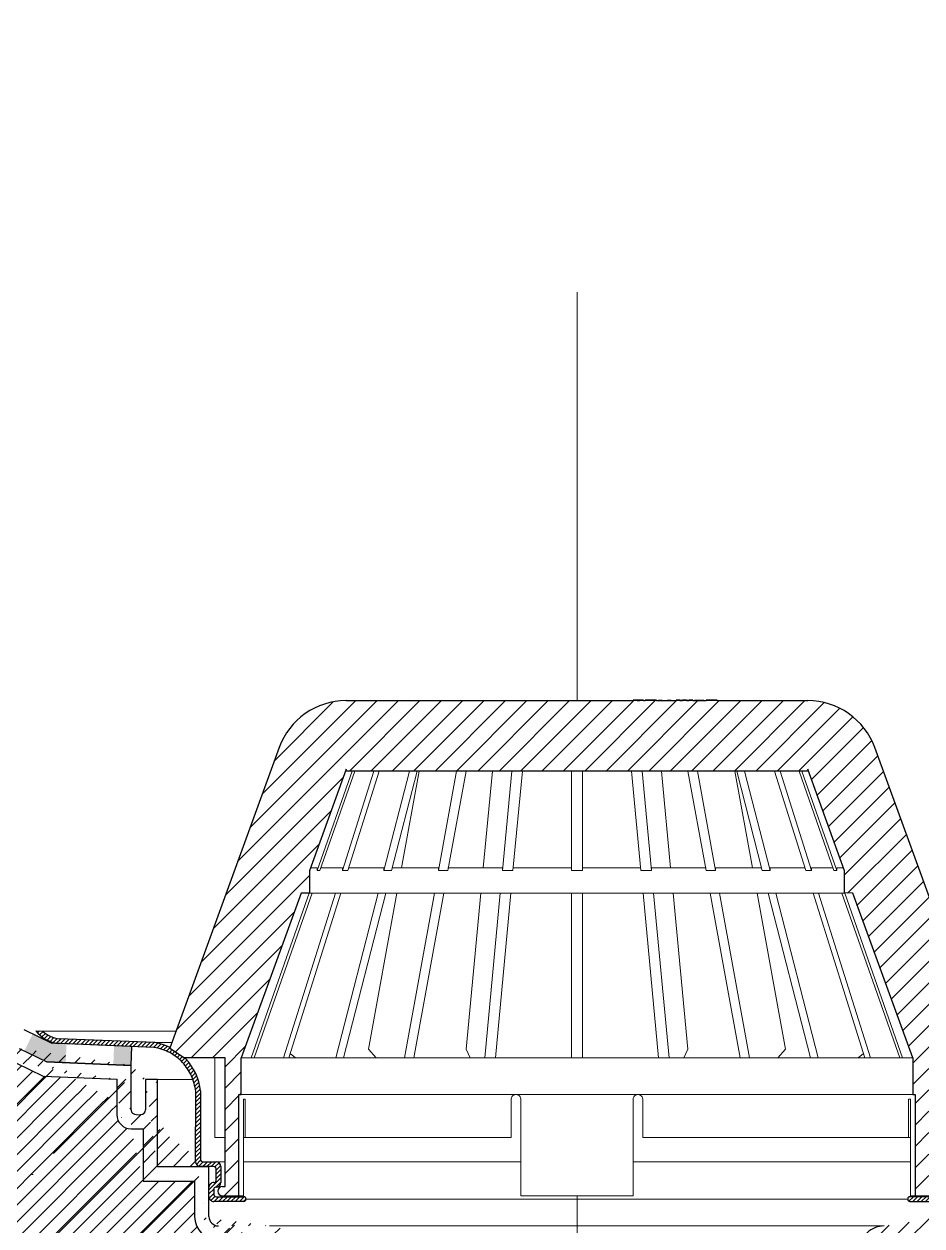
# Model space of a CAD drawing. Header units: millimetres. Extents: x -360149 to 682031, y -35655 to 209517.
# Drawn here: x 596919 to 597201.2, y 116077.3 to 116454.9 of the extents above; entities that cross this region are included whole.
import ezdxf

# ---------------------------------------------------------------- set-up
doc = ezdxf.new("R2010")
doc.units = ezdxf.units.MM
doc.header["$MEASUREMENT"] = 0
for name, pattern in [('ACAD_ISO03W100', [30, 12, -18]), ('ACAD_ISO04W100', [30, 24, -3, 0, -3]), ('CENTER', [2, 1.25, -0.25, 0.25, -0.25])]:
    doc.linetypes.add(name, pattern=pattern)
doc.layers.get('0').update_dxf_attribs({"color": 250, "lineweight": 9})
for name, color, linetype, lineweight in [('АР_Оси', 195, 'Continuous', 9), ('Маркер', 40, 'Continuous', 25), ('маскировка', 93, 'Continuous', 25), ('Основной', 7, 'Continuous', 30), ('Штриховка', 7, 'Continuous', 5)]:
    doc.layers.add(name, color=color, linetype=linetype, lineweight=lineweight)
pattern_1 = [(45, (584567.133866773, 115732.8316865079), (-2.645192017280208, 2.645192017280208), [])]
pattern_2 = [(45, (582685.0408200467, 87745.33330708306), (-0.661298004320052, 0.6612980043200519), [])]
pattern_3 = [(45, (585130.7069724881, 113058.1064787471), (-26.45192017280208, 26.45192017280208), []), (45, (585157.1588916653, 113058.1064787471), (-26.45192017280208, 26.45192017280208), [46.76083032398397, -9.352166064796796, 0, -9.352166064796796])]
pattern_4 = [(45, (594660.6899058486, 89745.88867824142), (-3.359393861945864, 3.359393861945864), [])]

# ---------------------------------------------------------------- blocks, each defined once
blk = doc.blocks.new('маркер')
at = {"layer": 'Маркер'}
for p, q in [((4.949747468304849, -4.94974746830394), (-4.949747468306668, 4.949747468305759)), ((-4.949747468304849, -4.94974746830394), (4.949747468306668, 4.949747468305759))]:
    blk.add_line(p, q, dxfattribs=at)
blk.add_circle((0, 9.094947017729282e-13), 5, dxfattribs=at)
blk = doc.blocks.new('g6')
blk.add_blockref('маркер', (0, 0))
blk = doc.blocks.new('g5')
at = {"layer": 'Маркер'}
blk.add_blockref('маркер', (9.094947017729282e-13, -9.094947017729282e-13), dxfattribs=at)

msp = doc.modelspace()

# ---------------------------------------------------------------- hatches: boundary and pattern name
at = {"layer": 'Штриховка', "linetype": 'ACAD_ISO03W100', "ltscale": 0.5}
h = msp.add_hatch(color=256, dxfattribs=at)
h.dxf.hatch_style = 1
h.paths.add_polyline_path([(596921.7911890254, 116137.6950963474), (596927.7917792408, 116134.7287029819), (596932.4039118236, 116134.5447592599), (596932.1445003538, 116128.6218626668), (596926.1556490727, 116128.8607134914), (596919.1387215183, 116132.3295334265)])
at = {"layer": 'Штриховка', "linetype": 'Continuous', "ltscale": 100, "transparency": 33554687}
h = msp.add_hatch(dxfattribs=at)
h.set_pattern_fill('ANSI31', color=256, scale=7.481732851837434, style=0)
h.set_pattern_definition(pattern_2)
edge = h.paths.add_edge_path()
edge.add_line((596960.092583699, 116134.9588094601), (596930.0719495802, 116136.1561096764))
edge.add_arc((596931.0202184771, 116145.0318501448), 8.926252452578725, 226.4300074542204, 263.9017492738054, ccw=False)
edge.add_line((596924.8678866792, 116138.564486246), (596922.7320948581, 116138.6764190335))
edge.add_arc((596931.0202184771, 116145.0318501448), 10.4443524737345, 217.481416721961, 264.1899342890405)
edge.add_line((596929.9629254017, 116134.6411509351), (596959.912798486, 116133.4466728542))
edge.add_arc((596957.4030724904, 116118.0008507789), 15.6483911319164, 5.680913267206279, 80.77090868461403, ccw=False)
edge.add_line((596972.9746081241, 116119.5498578734), (596972.9575120215, 116097.5026508563))
edge.add_arc((596974.4568699731, 116097.5026508563), 1.499358045651048, 180.000000000026, 269.999999999584)
edge.add_line((596974.4568699731, 116096.0032928162), (596978.6270456439, 116096.0022284751))
edge.add_arc((596978.6270457854, 116095.2525494463), 0.7496790228350506, 2.0799006961169653e-10, 90.00000000020799, ccw=False)
edge.add_line((596979.3767247612, 116095.2525494463), (596979.3741371612, 116091.5893027509))
edge.add_arc((596978.7743939522, 116091.5893027509), 0.5997432182103375, -90.00000000416048, 2.1859136722923722e-09, ccw=False)
edge.add_line((596978.7743939522, 116090.9895595419), (596978.6506105344, 116090.9895595419))
edge.add_arc((596978.6399409114, 116089.5008711602), 1.488726621059829, 89.58935932809365, 179.5893594131216)
edge.add_line((596977.1512524412, 116089.5115408185), (596977.1512524412, 116086.5343880133))
edge.add_arc((596978.6459055368, 116086.5363937677), 1.494654381975562, 180.0768881637432, 270.1803612443576)
edge.add_line((596978.6506105344, 116085.0417467919), (596988.1393136544, 116085.0417467919))
edge.add_arc((596988.1393136544, 116085.6414900009), 0.5997432182195237, 269.9999998419031, 360.0000000017227)
edge.add_line((596988.7390568634, 116085.6414900009), (596988.7390568634, 116085.9413616054))
edge.add_arc((596988.1393136544, 116085.9413616054), 0.5997432182212249, 359.9999999984398, 450.0000000036404)
edge.add_line((596988.1393136544, 116086.541104832), (596979.4002895101, 116086.541104832))
edge.add_arc((596979.4002895101, 116087.2907838609), 0.7496790228186769, 179.9999999997887, 270.0000000004161, ccw=False)
edge.add_line((596978.6506105344, 116087.2907838609), (596978.6506105344, 116088.8904582752))
edge.add_arc((596979.2503537433, 116088.8904582752), 0.5997432181912846, 89.99999999401928, 180.0000000033804, ccw=False)
edge.add_line((596979.2503537433, 116089.4902015018), (596979.3741371612, 116089.4902015018))
edge.add_arc((596979.409119782, 116090.9545769033), 1.464793205171871, 268.6315148099226, 361.3684851931973)
edge.add_line((596980.8734952543, 116090.9895595419), (596980.8760828543, 116096.0022284752))
edge.add_arc((596979.3767247612, 116096.0022284751), 1.499358045651048, 359.9999999990639, 449.9999999990639)
edge.add_line((596979.3767247612, 116097.5015865152), (596975.2323067976, 116097.5026508563))
edge.add_arc((596975.2323067976, 116098.2523298851), 0.749679022810469, 179.9999999991874, 270.0000000004161, ccw=False)
edge.add_line((596974.4826278219, 116098.2523298851), (596974.4826278219, 116119.7476059968))
edge.add_arc((596957.3871938488, 116117.9872582376), 17.18582802918421, 5.879129274825019, 80.9428355285255)
h = msp.add_hatch(dxfattribs=at)
h.set_pattern_fill('ANSI31', color=256, scale=7.481732851837434, style=0)
h.set_pattern_definition(pattern_2)
edge = h.paths.add_edge_path()
edge.add_line((597225.3994570898, 116134.9588094601), (597255.4200912087, 116136.1561096764))
edge.add_arc((597254.4718223116, 116145.0318501448), 8.926252452578725, 276.0982507261946, 313.5699925457796)
edge.add_line((597260.6241542511, 116138.564486246), (597262.7599460722, 116138.6764190335))
edge.add_arc((597254.4718223116, 116145.0318501448), 10.4443524737345, 275.8100657109595, 322.51858327803905, ccw=False)
edge.add_line((597255.529115387, 116134.6411509351), (597225.5792423028, 116133.4466728542))
edge.add_arc((597228.08896844, 116118.0008507789), 15.6483911319164, 99.22909131538596, 174.3190867327937)
edge.add_line((597212.5174328063, 116119.5498578734), (597212.5345289089, 116097.5026508563))
edge.add_arc((597211.0351708157, 116097.5026508563), 1.499358045651048, 270.0000000004161, 359.999999999974, ccw=False)
edge.add_line((597211.0351708157, 116096.0032928162), (597206.8649951449, 116096.0022284751))
edge.add_arc((597206.864995145, 116095.2525494463), 0.7496790228350506, 89.99999999979198, 179.999999999792)
edge.add_line((597206.1153161691, 116095.2525494463), (597206.1179037691, 116091.5893027509))
edge.add_arc((597206.7176469781, 116091.5893027509), 0.5997432182484431, 180.0000000020802, 270.0000000026002)
edge.add_line((597206.7176469781, 116090.9895595419), (597206.841430396, 116090.9895595419))
edge.add_arc((597206.853925786, 116089.5053241826), 1.484287958561618, 0.23997220420727672, 90.48235087854312, ccw=False)
edge.add_line((597208.3382007475, 116089.5115408185), (597208.3407883475, 116086.5343880133))
edge.add_arc((597206.8461353935, 116086.5363937677), 1.494654381981013, 269.81963875585177, 359.9231118360467, ccw=False)
edge.add_line((597206.841430396, 116085.0417467919), (597197.3527272759, 116085.0417467919))
edge.add_arc((597197.3758465847, 116085.697305176), 0.6559659295303978, 198.280002221216, 267.98020263747173, ccw=False)
edge.add_line((597196.752984067, 116085.4915541986), (597196.752984067, 116085.7914258031))
edge.add_arc((597197.362015723, 116085.9189372534), 0.6222369087038284, 90.85531749606588, 191.8250659980182, ccw=False)
edge.add_line((597197.3527272759, 116086.541104832), (597206.0917514202, 116086.541104832))
edge.add_arc((597206.0917512786, 116087.2907838609), 0.7496790228398139, 270.0000000012481, 359.9999999994604)
edge.add_line((597206.841430396, 116087.2907838609), (597206.841430396, 116088.8904582752))
edge.add_arc((597206.2416870454, 116088.8904582752), 0.599743218202172, 359.9999999976598, 450.0000000054605)
edge.add_line((597206.2416870454, 116089.4902015018), (597206.1179036276, 116089.4902015018))
edge.add_arc((597206.1179037692, 116090.9895595419), 1.499358045749034, 180.0000000015602, 269.9999999962556, ccw=False)
edge.add_line((597204.618545676, 116090.9895595419), (597204.615958076, 116096.0022284752))
edge.add_arc((597206.1153161691, 116096.0022284751), 1.499358045651048, 90.0000000009361, 180.0000000009361, ccw=False)
edge.add_line((597206.1153161691, 116097.5015865152), (597210.2597341327, 116097.5026508563))
edge.add_arc((597210.2597339912, 116098.2523298851), 0.749679022810469, 269.999999999584, 360.0000000008126)
edge.add_line((597211.0094129669, 116098.2523298851), (597211.0094129669, 116119.7476059968))
edge.add_arc((597228.1048469399, 116117.9872582376), 17.18582802918421, 99.0571644714745, 174.120870725175, ccw=False)
at = {"layer": 'Штриховка'}
h = msp.add_hatch(dxfattribs=at)
h.set_pattern_fill('ANSI35', color=256, scale=149.6346570367487)
h.set_pattern_definition(pattern_3)
h.paths.add_polyline_path([(596494.2451828658, 116058.3051426665), (596999.4041906258, 116058.030763387), (596952.710316221, 116122.0378117941), (596916.4903518348, 116128.6210696333), (596827.8926756685, 116128.6210696333), (596824.0200694774, 116127.1276954095), (596707.644019995, 116127.1366118545), (596700.7308287853, 116133.1224047671), (596494.2451783379, 116133.1224704228)])
h = msp.add_hatch(dxfattribs=at)
h.set_pattern_fill('ANSI31', color=256, scale=29.92693140734973)
h.set_pattern_definition(pattern_1)
edge = h.paths.add_edge_path()
edge.add_line((596827.8926782154, 116128.6292284196), (596916.4903515518, 116128.6210695802))
edge.add_line((596827.8930922428, 116133.1255984092), (596827.892677508, 116128.6210695802))
edge.add_line((596827.8930918183, 116133.1208945967), (596917.5448913312, 116133.1174437794))
edge.add_line((596952.7103155134, 116127.801645005), (596926.1556490727, 116128.8607134914))
edge.add_line((596917.5448913312, 116133.1174437794), (596926.1556490727, 116128.8607134914))
edge.add_line((596952.7103155134, 116113.8430935934), (596952.7103155134, 116127.801645005))
edge.add_line((596957.2083896514, 116123.4040976333), (596957.2083896514, 116113.8430935934))
edge.add_line((596960.9567846721, 116123.4040976333), (596957.2083896514, 116123.4040976333))
edge.add_line((596960.9567846721, 116095.9332518368), (596960.9567846721, 116123.4040976333))
edge.add_line((596948.2122413756, 116123.4793897096), (596948.2122413756, 116112.3437355356))
edge.add_line((596925.0201751571, 116124.4043490341), (596948.2122413756, 116123.4793897096))
edge.add_line((596916.4903515518, 116128.6210695802), (596925.0201751571, 116124.4043490341))
edge.add_line((596956.458710534, 116107.8456613977), (596956.458710534, 116091.4351776988))
edge.add_line((596952.7103155134, 116107.8456613977), (596956.458710534, 116107.8456613977))
edge.add_arc((596952.7103155134, 116112.3437355356), 4.498074136951645, 180, 270)
edge.add_arc((596954.2096734651, 116113.8430935934), 1.499358045643866, 180, 225.0000096606346)
edge.add_arc((596955.010302848, 116115.7718331907), 3.520867302818248, 238.0947168603989, 280.4925637572651)
edge.add_line((596977.1512524412, 116095.9332518368), (596960.9567846721, 116095.9332518368))
edge.add_line((596956.458710534, 116091.4351776988), (596972.6531783033, 116091.4351776988))
edge.add_line((596977.1512524412, 116080.3377433874), (596977.1512524412, 116095.9332518368))
edge.add_arc((596980.1499686275, 116080.3377433874), 2.99871609130086, 180, 270)
edge.add_line((596996.4054727416, 116077.3390272895), (596980.1499686275, 116077.3390272895))
edge.add_arc((596980.1499686275, 116080.3377433874), 7.496790228251794, 180, 270)
edge.add_line((596972.6531783033, 116091.4351776988), (596972.6531783033, 116080.3377433874))
edge.add_arc((596996.4054727416, 116069.8422370538), 7.496790228252504, 0, 90)
edge.add_arc((596994.9061146483, 116068.3428790137), 4.49807413695129, 0, 90)
edge.add_line((596980.1499686275, 116072.8409531516), (596994.9061146483, 116072.8409531516))
edge.add_line((596999.4041873714, 116068.3464668025), (596999.4041824188, 115762.477413909))
edge.add_line((597003.9017615918, 115756.3656184962), (597003.9022629242, 116069.8423516153))
edge.add_line((597001.9211079056, 115756.3656519254), (597003.9018487554, 115756.3656519254))
edge.add_line((596999.4041824188, 115762.477413909), (597001.9211079056, 115756.3656519254))
at = {"layer": 'Штриховка', "linetype": 'ACAD_ISO03W100', "ltscale": 0.5}
h = msp.add_hatch(color=256, dxfattribs=at)
h.dxf.hatch_style = 1
h.paths.add_polyline_path([(596947.3323369374, 116133.9493752061), (596952.9465727243, 116133.725465041), (596952.7103155134, 116127.801645005), (596947.0960797267, 116128.0255551878)])
at = {"layer": 'Штриховка'}
h = msp.add_hatch(dxfattribs=at)
h.set_pattern_fill('ANSI31', color=256, scale=29.92693140734973)
h.set_pattern_definition(pattern_1)
edge = h.paths.add_edge_path()
edge.add_line((597357.5993625734, 116128.6292284196), (597269.0016892371, 116128.6210695802))
edge.add_line((597357.598948546, 116133.1255984092), (597357.5993634223, 116128.6210695802))
edge.add_line((597357.5989489704, 116133.1208945967), (597267.9471494576, 116133.1174437794))
edge.add_line((597269.0016892371, 116128.6210695802), (597260.4718656316, 116124.4043490341))
edge.add_line((597259.3363918576, 116128.8607134914), (597267.9471494576, 116133.1174437794))
edge.add_line((597259.3363918576, 116128.8607134914), (597232.7817254169, 116127.801645005))
edge.add_line((597237.2797995547, 116123.4793897096), (597237.2797995547, 116112.3437355356))
edge.add_line((597260.4718656316, 116124.4043490341), (597237.2797995547, 116123.4793897096))
edge.add_line((597232.7817254169, 116113.8430935934), (597232.7817254169, 116127.801645005))
edge.add_arc((597231.2823673236, 116113.8430935934), 1.499358045643866, 314.9999903393654, 360)
edge.add_arc((597230.4817379408, 116115.7718331907), 3.520867302818248, 259.5074362427349, 301.9052831396011)
edge.add_arc((597229.840561718, 116113.8669326036), 1.55709299937179, 180.8772287216313, 270)
edge.add_line((597228.2836512788, 116123.4040976333), (597228.2836512788, 116113.8430935934))
edge.add_line((597224.5352561168, 116095.9332518368), (597224.5352561168, 116123.4040976333))
edge.add_line((597229.0333302547, 116107.8456613977), (597229.0333302547, 116091.4351776988))
edge.add_line((597232.7817254169, 116107.8456613977), (597229.0333302547, 116107.8456613977))
edge.add_arc((597232.7817254169, 116112.3437355356), 4.498074136951645, 270, 360)
edge.add_line((597224.5352561168, 116123.4040976333), (597228.2836512788, 116123.4040976333))
edge.add_line((597208.3407883476, 116095.9332518368), (597224.5352561168, 116095.9332518368))
edge.add_line((597229.0333302547, 116091.4351776988), (597212.8388624855, 116091.4351776988))
edge.add_line((597212.8388624855, 116091.4351776988), (597212.8388624855, 116080.3377433874))
edge.add_line((597208.3407883476, 116080.3377433874), (597208.3407883476, 116095.9332518368))
edge.add_arc((597205.3420723028, 116080.3377433874), 2.99871609130086, 270, 360)
edge.add_line((597189.2653773387, 116077.3390272895), (597205.3420723028, 116077.3390272895))
edge.add_arc((597189.1411600836, 116070.1421240994), 7.197975091454373, 89.01115812475773, 182.3877865812512)
edge.add_arc((597190.6428915467, 116068.6370358807), 4.205682621826334, 88.33981322064828, 184.0106970183744)
edge.add_line((597205.3420723028, 116072.8409531516), (597190.7647354319, 116072.8409531516))
edge.add_arc((597205.3420723028, 116080.3377433874), 7.496790228251794, 270, 360)
edge.add_line((597186.4475086017, 116068.3428790137), (597186.4475037907, 115762.477413909))
edge.add_line((597181.9495169579, 115756.3656184962), (597181.9494347468, 116069.8422370538))
edge.add_line((597183.9301706441, 115756.3656519254), (597181.9494297942, 115756.3656519254))
edge.add_line((597186.4475037907, 115762.477413909), (597183.9301706441, 115756.3656519254))
h = msp.add_hatch(dxfattribs=at)
h.set_pattern_fill('ANSI35', color=256, scale=149.6346570367487)
h.set_pattern_definition(pattern_3)
h.paths.add_polyline_path([(597691.3941436885, 116058.3051426665), (597186.2351359285, 116058.030763387), (597232.9290103333, 116122.0378117941), (597269.1489747197, 116128.6210696333), (597357.7466508859, 116128.6210696333), (597361.6192570771, 116127.1276954095), (597477.9953065594, 116127.1366118545), (597484.908497769, 116133.1224047671), (597691.3941482166, 116133.1224704228)])

# ---------------------------------------------------------------- linework, layer by layer
at = {"ltscale": 50}
for p, q in [((596924.8652990791, 116138.565550587), (597260.6267418511, 116138.565550587)), ((597225.4020446897, 116134.9598738011), (596960.089996099, 116134.9598738011)), ((596960.9567846721, 116123.4040976333), (596972.0901754212, 116123.4040976333)), ((597206.1179037692, 116097.5026508563), (596979.3741371611, 116097.5026508563)), ((597196.752984067, 116085.7914258031), (596988.7390568634, 116085.7914258031)), ((596996.1464121903, 116077.3390644155), (597092.7460204652, 116077.3390825451)), ((597189.34562874, 116077.3390644155), (597092.7460204652, 116077.3390825451))]:
    msp.add_line(p, q, dxfattribs=at)
at = {"layer": 'Основной', "ltscale": 0.5}
for p, q in [((596918.9434208929, 116139.102891221), (596927.7917792408, 116134.7287029819)), ((596917.5448913312, 116133.1174437794), (596926.1556490727, 116128.8607134914)), ((596952.9465727243, 116133.725465041), (596927.7917792408, 116134.7287029819)), ((596916.4903515518, 116128.6210695802), (596925.0201751571, 116124.4043490341)), ((596926.1556490727, 116128.8607134914), (596952.7103155134, 116127.801645005)), ((596952.7103155134, 116127.801645005), (596926.1556490727, 116128.8607134914)), ((596925.0201751571, 116124.4043490341), (596948.2122413756, 116123.4793897096)), ((596952.7103155134, 116113.8430935934), (596952.7103155134, 116127.801645005)), ((596948.2122413756, 116123.4793897096), (596948.2122413756, 116112.3437355356)), ((596960.9567846721, 116123.4040976333), (596957.2083896514, 116123.4040976333)), ((596957.2083896514, 116123.4040976333), (596957.2083896514, 116113.8430935934)), ((596960.9567846721, 116095.9332518368), (596960.9567846721, 116123.4040976333)), ((596972.9575120215, 116097.5026508563), (596972.9746081241, 116119.5498578735)), ((596974.4826278219, 116119.7476059968), (596974.4826278219, 116098.2523298852)), ((596952.7103155134, 116107.8456613977), (596956.458710534, 116107.8456613977)), ((596956.458710534, 116107.8456613977), (596956.458710534, 116091.4351776988)), ((596977.1512524412, 116095.9332518368), (596960.9567846721, 116095.9332518368)), ((596978.6244581854, 116096.0032928162), (596974.4568699731, 116096.0032928162)), ((596975.2323067976, 116097.5026508563), (596979.3741371611, 116097.5026508563)), ((596977.1512524412, 116080.3377433874), (596977.1512524412, 116095.9332518368)), ((596979.3741371611, 116091.5893027509), (596979.3741371611, 116095.2536137873)), ((596980.8734952543, 116096.0032928162), (596980.8734952543, 116090.9895595419)), ((596956.458710534, 116091.4351776988), (596972.6531783033, 116091.4351776988)), ((596972.6531783033, 116091.4351776988), (596972.6531783033, 116080.3377433874)), ((596978.6506105344, 116090.9895595419), (596978.7743939522, 116090.9895595419)), ((596978.6506105344, 116088.8904582752), (596978.6506105344, 116087.2907838609)), ((596979.3741371611, 116089.4902015018), (596979.2503537433, 116089.4902015018)), ((596979.4002895101, 116086.541104832), (596988.1393136544, 116086.541104832)), ((597206.0917512786, 116086.541104832), (597197.3527272759, 116086.541104832)), ((596988.1393136544, 116085.0417467919), (596978.6506105344, 116085.0417467919)), ((596988.7390568634, 116085.9413616054), (596988.7390568634, 116085.6414900009)), ((597196.752984067, 116085.9413616054), (597196.752984067, 116085.6414900009)), ((597197.3527272759, 116085.0417467919), (597206.841430396, 116085.0417467919))]:
    msp.add_line(p, q, dxfattribs=at)
at = {"layer": 'Основной', "ltscale": 50}
msp.add_line((596922.729507258, 116138.6774833745), (596924.8652990791, 116138.565550587), dxfattribs=at)
at = {"layer": 'Основной'}
msp.add_line((596952.7103155134, 116127.801645005), (596952.9465727243, 116133.725465041), dxfattribs=at)
at = {"layer": 'Основной', "ltscale": 0.5}
for points in [[(596960.089996099, 116134.9598738011), (596930.0693619801, 116136.1571740175)], [(596959.910210886, 116133.4477371952), (596929.9603378018, 116134.6422152762)]]:
    msp.add_lwpolyline(points, dxfattribs=at)
at = {"layer": 'Основной', "ltscale": 50}
for centre, radius, start, end in [((596931.057325429, 116145.1040435252), 10.51918399984979, 217.6572846235482, 264.0140669320446), ((596931.0176308771, 116145.0329144859), 8.926252452534024, 226.4299970234484, 263.9017556131198)]:
    msp.add_arc(centre, radius, start, end, dxfattribs=at)
at = {"layer": 'Основной', "linetype": 'ACAD_ISO04W100'}
msp.add_arc((596957.4082584444, 116118.0064417044), 15.64267793084946, 5.662419630394039, 80.79637812464719, dxfattribs=at)
at = {"layer": 'Основной', "ltscale": 0.5}
for centre, radius, start, end in [((596957.3815972635, 116117.9826906183), 17.19186358081284, 5.892361613367806, 80.93589892909964), ((596954.2096734651, 116113.8430935934), 1.499358045643866, 180, 225.0000096606346), ((596955.6514790709, 116113.8669326036), 1.55709299937179, 270, 359.1227712783688), ((596952.7103155134, 116112.3437355356), 4.498074136951645, 180, 270), ((596955.010302848, 116115.7718331907), 3.520867302818248, 238.0947168603989, 280.4925637572651), ((596975.2323067976, 116098.2523298852), 0.7496790228245046, 180, 270), ((596974.4568699731, 116097.5026508563), 1.49935804565043, 180, 270), ((596978.6244581854, 116095.2536137873), 0.74967902282557, 0, 90), ((596979.3741371611, 116096.0032928162), 1.49935804565043, 0, 90), ((596978.6399409114, 116089.5008711602), 1.488726620967527, 89.58936553111499, 180.4106413453801), ((596978.7743939522, 116091.5893027509), 0.5997432182530695, 270, 0), ((596979.3741371611, 116090.9895595419), 1.499358045650785, 270, 0), ((596978.6459055368, 116086.5363937677), 1.494654381986456, 180.0768874674171, 270.1803719354411), ((596979.4002895101, 116087.2907838609), 0.7496790228245046, 180, 270), ((596979.2503537433, 116088.8904582752), 0.5997432182601721, 90, 180), ((596988.1393136544, 116085.9413616054), 0.5997432182601721, 0, 90), ((597197.3527272759, 116085.9413616054), 0.5997432182601721, 90, 180), ((596988.1393136544, 116085.6414900009), 0.5997432182601721, 270, 0), ((597197.3527272759, 116085.6414900009), 0.5997432182601721, 180, 270), ((596980.1499686275, 116080.3377433874), 7.496790228251794, 180, 270), ((596980.1499686275, 116080.3377433874), 2.99871609130086, 180, 270), ((597189.1411600836, 116070.1421240994), 7.197975091454373, 89.01115812475773, 182.3877865812512)]:
    msp.add_arc(centre, radius, start, end, dxfattribs=at)

# ---------------------------------------------------------------- next in the draw order: block references
at = {"xscale": 1.496346570367487, "yscale": 1.496346570367487, "zscale": 1.496346570367487}
msp.add_blockref('g6', (597092.7430100648, 116133.1227593646), dxfattribs=at)

# ---------------------------------------------------------------- next in the draw order: linework, layer by layer
at = {"layer": 'АР_Оси', "linetype": 'CENTER', "ltscale": 1000}
msp.add_lwpolyline([(597092.9722164626, 115120.6700322533), (597092.8276334776, 116454.9416694199)], dxfattribs=at)

# ---------------------------------------------------------------- next in the draw order: block references
at = {"xscale": -1.496346570367487, "yscale": 1.496346570367487, "zscale": 1.496346570367487}
msp.add_blockref('g6', (597092.8963164896, 116133.1227593646), dxfattribs=at)

# ---------------------------------------------------------------- next in the draw order: block references
at = {"xscale": 1.496346570367487, "yscale": 1.496346570367487, "zscale": 1.496346570367487}
msp.add_blockref('g5', (597092.7467252738, 116133.1190438726), dxfattribs=at)

# ---------------------------------------------------------------- next in the draw order: wipeouts: each hides what was drawn before it
msp.add_wipeout([(596969.4958569302, 116130.15053005167), (596964.840789462, 116133.21586110142), (596999.1967352176, 116227.60804160792), (597000.2237207063, 116229.92790928621), (597001.1071112754, 116231.51735790714), (597002.1966254156, 116233.19510887751), (597003.876646774, 116235.2148086428), (597005.5845334792, 116236.84840815068), (597007.7513354868, 116238.57501338882), (597010.5791469291, 116240.10674487342), (597014.8363703025, 116241.68282005365), (597017.3924094309, 116242.1833560074), (597020.2883236464, 116242.37653843733), (597165.2800614439, 116242.37653021865), (597168.3680970251, 116242.1309995281), (597171.0653294665, 116241.55963487182), (597173.9590498242, 116240.57760325375), (597176.5196341077, 116239.28962741682), (597179.3240411029, 116237.34341826502), (597181.8783738307, 116234.98654100034), (597184.0397325775, 116232.12972059668), (597185.6703701636, 116229.15344513983), (597187.2244048963, 116225.18960647004), (597220.7275064194, 116133.21582898906), (597216.0725271434, 116130.15053005167), (597206.5335855032, 116130.15053005167), (597206.5335855032, 116105.16154296877), (597203.364202481, 116105.16154296877), (597203.364202481, 116089.74916881662), (597204.1123769085, 116089.74917106309), (597204.5147878572, 116089.68472139748), (597204.859553936, 116089.55045173061), (597205.1729779809, 116089.31100463764), (597205.3968525631, 116089.00442271124), (597205.5433335886, 116088.64909299348), (597205.5970634513, 116088.26597810518), (597205.5469158264, 116087.87570166917), (597205.4036355752, 116087.54629407206), (597205.1421507372, 116087.18824201077), (597204.9016537941, 116086.9928750123), (597204.5076354182, 116086.81026849558), (597204.1243619038, 116086.76730208707), (597204.1123772825, 116086.75648075972), (597197.547271331, 116086.75648075972), (597197.547271331, 116105.16154296877), (597113.4339200986, 116105.16154296877), (597113.4339200986, 116117.12929584079), (597113.03667909, 116118.14770525461), (597111.9405819908, 116118.62865594805), (597111.1456997311, 116118.4002894007), (597110.6042077842, 116117.78877852266), (597110.4412264671, 116117.12930090498), (597110.4412264671, 116086.75648075972), (597075.1273297137, 116086.75648075972), (597075.1271576064, 116117.12930090685), (597074.9704291633, 116117.79900655564), (597073.6338194885, 116118.62865594805), (597072.695767057, 116118.30257798739), (597072.1586813829, 116117.25867377414), (597072.1346360823, 116105.16154296877), (596988.0211461887, 116105.16154296877), (596988.0211461887, 116086.75648075972), (596981.4560067911, 116086.75648075972), (596980.7126003293, 116086.96300060136), (596980.3956273785, 116087.20030147466), (596980.1622088038, 116087.51316666203), (596980.0096901014, 116087.86580281367), (596979.9797044845, 116088.24418209042), (596980.0204460734, 116088.62768086945), (596980.1698343686, 116088.98402873217), (596980.4143700093, 116089.30051411847), (596980.702960971, 116089.52450428583), (596981.0594551981, 116089.67722488065), (596981.4397158923, 116089.73152556217), (596982.2041815926, 116089.74916881662), (596982.2041815926, 116105.16154296877), (596979.0349706776, 116105.16154296877), (596979.0349706776, 116130.15053005167)]).dxf.layer = 'маскировка'

# ---------------------------------------------------------------- next in the draw order: hatches: boundary and pattern name
at = {"layer": 'Штриховка'}
h = msp.add_hatch(dxfattribs=at)
h.set_pattern_fill('ANSI31', color=256, scale=1.496346570367487)
h.set_pattern_definition(pattern_4)
edge = h.paths.add_edge_path()
edge.add_line((597092.7841920367, 116242.3765384373), (597020.2883227022, 116242.3765302186))
edge.add_arc((597020.2883227022, 116219.9313316631), 22.44519855551275, 89.99999999999734, 160.0077497814186)
edge.add_line((596999.1956970948, 116227.6051887886), (596964.840789462, 116133.2158611014))
edge.add_line((596964.840789462, 116133.2158611014), (596969.4958569302, 116130.1505300517))
edge.add_line((596969.4958569302, 116130.1505300517), (596982.2041815926, 116130.1505300517))
edge.add_line((596982.2041815926, 116130.1505300517), (596982.2041815926, 116089.7491688166))
edge.add_line((596982.2041815926, 116089.7491688166), (596981.4534143682, 116089.7491688166))
edge.add_arc((596981.4560072378, 116088.2528244927), 1.496346570367476, 90.09928218367496, 180.0000000000004)
edge.add_arc((596981.4560072378, 116088.2528244927), 1.496346570367487, 179.9999999999996, 270.1115783625348)
edge.add_line((596981.458921236, 116086.7564807597), (596986.5435820624, 116086.7564807597))
edge.add_line((596986.5435820622, 116086.7564807597), (596986.5435820622, 116118.6286559481))
edge.add_line((596986.5435820622, 116118.6286559481), (596987.2917568637, 116118.6286559481))
edge.add_line((596987.2917568637, 116118.6286559481), (596987.2917568637, 116130.1505300517))
edge.add_line((596987.2917568637, 116130.1505300517), (596987.2923142962, 116130.1505300517))
edge.add_line((596987.2923142961, 116130.1505300517), (597006.1363880734, 116181.9242285383))
edge.add_line((597006.1363880734, 116181.9242285383), (597008.6895182782, 116181.9242285383))
edge.add_line((597008.6895182782, 116181.9242285383), (597008.6895182782, 116188.9388703843))
edge.add_line((597008.6895182782, 116188.9388703844), (597020.2883236463, 116220.8063296934))
edge.add_line((597020.2883236464, 116220.8063296934), (597020.2883236464, 116220.2305910727))
edge.add_line((597020.2883236464, 116220.2305910727), (597092.7841920367, 116220.2305910727))
edge.add_line((597092.7841920367, 116220.2305910727), (597092.7841920367, 116242.3765384373))
h = msp.add_hatch(dxfattribs=at)
h.set_pattern_fill('ANSI31', color=256, scale=1.496346570367487)
h.set_pattern_definition(pattern_4)
h.paths.add_polyline_path([(597092.7841920367, 116242.3765384373), (597165.2800613713, 116242.3765302186, -0.3153359657176936), (597186.3726869787, 116227.6051887886), (597220.8497128298, 116132.8803440733), (597216.0725271434, 116130.1505300517), (597203.364202481, 116130.1505300517), (597203.364202481, 116089.7491688166), (597204.1149697052, 116089.7491688166, -0.4137061277335113), (597205.6087234062, 116088.2528244927, -0.4147840605900844), (597204.1094628377, 116086.7564807597), (597199.0248020112, 116086.7564807597), (597199.0248020112, 116118.6286559481), (597198.2766272097, 116118.6286559481), (597198.2766272097, 116130.1505300517), (597198.2760697773, 116130.1505300517), (597179.431996, 116181.9242285383), (597176.8788657952, 116181.9242285383), (597176.8788657952, 116188.9388703844), (597165.2800604271, 116220.8063296934), (597165.2800604271, 116220.2305910727), (597092.7841920367, 116220.2305910727)])

# ---------------------------------------------------------------- next in the draw order: linework, layer by layer
at = {"ltscale": 50}
for p, q in [((597011.1266021777, 116188.9872332312), (597022.1107768572, 116220.2305910728)), ((597012.0173570733, 116188.9872332312), (597023.0015261783, 116220.2305910728)), ((597019.1109146434, 116188.9872332312), (597028.9590529627, 116220.2305910728)), ((597020.8317144569, 116188.9872332312), (597030.6798527762, 116220.2305910728)), ((597032.1159383475, 116188.9872332312), (597040.1569082562, 116220.2305910728)), ((597034.5495159965, 116188.9872332312), (597042.5904859051, 116220.2305910728)), ((597037.6315158942, 116189.8648996107), (597043.1576233415, 116220.2305910728)), ((597049.2554001522, 116188.9872332312), (597054.9412287441, 116220.2305910728)), ((597052.2359138825, 116188.9872332312), (597057.9217369, 116220.2305910728)), ((597063.3443151896, 116189.8648996107), (597066.2048387794, 116220.2305910728)), ((597069.3612810054, 116188.9872332312), (597072.3044802018, 116220.2305910728)), ((597072.6856079755, 116188.9872332312), (597075.6288099589, 116220.2305910728)), ((597091.0633936168, 116188.9872332312), (597091.0633936168, 116220.2305910728)), ((597094.5049904566, 116188.9872332312), (597094.5049904566, 116220.2305910728)), ((597112.8827754015, 116188.9872332312), (597109.9395755082, 116220.2305910728)), ((597116.2071030682, 116188.9872332312), (597113.2639024782, 116220.2305910728)), ((597122.2240688839, 116189.8648996107), (597119.3635452942, 116220.2305910728)), ((597133.3324701911, 116188.9872332312), (597127.6466471734, 116220.2305910728)), ((597136.3129811343, 116188.9872332312), (597130.6271553295, 116220.2305910728)), ((597147.9368681794, 116189.8648996107), (597142.4107607319, 116220.2305910728)), ((597151.0188680773, 116188.9872332312), (597142.9778981685, 116220.2305910728)), ((597153.452445726, 116188.9872332312), (597145.4114758174, 116220.2305910728)), ((597164.7366696165, 116188.9872332312), (597154.8885312972, 116220.2305910728)), ((597166.45746943, 116188.9872332312), (597156.6093311107, 116220.2305910728)), ((597173.5510270002, 116188.9872332312), (597162.5668578952, 116220.2305910728)), ((597174.4417818957, 116188.9872332312), (597163.4576072164, 116220.2305910728)), ((597011.1266021777, 116189.8648996107), (597009.026564287, 116189.8648996107)), ((597011.1266021777, 116189.8648996107), (597011.1266021777, 116188.9872332312)), ((597019.1109146434, 116189.8648996107), (597012.3259071307, 116189.8648996107)), ((597019.1109146434, 116189.8648996107), (597019.1109146434, 116188.9872332312)), ((597032.1159383475, 116189.8648996107), (597021.1083570761, 116189.8648996107)), ((597032.1159383475, 116189.8648996107), (597032.1159383475, 116188.9872332312)), ((597049.2554001522, 116189.8648996107), (597034.7753932343, 116189.8648996107)), ((597049.2554001522, 116189.8648996107), (597049.2554001522, 116188.9872332312)), ((597069.3612810054, 116189.8648996107), (597052.2359138825, 116189.8648996107)), ((597069.3612810054, 116189.8648996107), (597069.3612810054, 116188.9872332312)), ((597091.0633936168, 116189.8648996107), (597072.6856079755, 116189.8648996107)), ((597112.8827754015, 116189.8648996107), (597094.5049904566, 116189.8648996107)), ((597116.2071030682, 116189.8648996107), (597116.2071030682, 116188.9872332312)), ((597133.3324701911, 116189.8648996107), (597116.2071030682, 116189.8648996107)), ((597136.3129811343, 116189.8648996107), (597136.3129811343, 116188.9872332312)), ((597150.7929908391, 116189.8648996107), (597136.3129811343, 116189.8648996107)), ((597153.452445726, 116189.8648996107), (597153.452445726, 116188.9872332312)), ((597164.4600269975, 116189.8648996107), (597153.452445726, 116189.8648996107)), ((597166.45746943, 116189.8648996107), (597166.45746943, 116188.9872332312)), ((597173.2424769428, 116189.8648996107), (597166.45746943, 116189.8648996107)), ((597174.4417818957, 116189.8648996107), (597174.4417818957, 116188.9872332312)), ((597176.5418253609, 116189.8648996107), (597174.4417818957, 116189.8648996107)), ((596990.4414848147, 116130.1505300517), (597008.6434743508, 116181.9242285383)), ((596991.3322397103, 116130.1505300517), (597009.534223672, 116181.9242285383)), ((597000.5651508879, 116130.1505300517), (597016.8845959859, 116181.9242285383)), ((597002.2859451273, 116130.1505300517), (597018.6053957993, 116181.9242285383)), ((597176.8788713696, 116181.9242285383), (597008.6895182782, 116181.9242285383)), ((597016.9733838403, 116130.1505300517), (597030.2981564214, 116181.9242285383)), ((597019.4069614891, 116130.1505300517), (597032.7317340702, 116181.9242285383)), ((597027.2611803494, 116132.8803440733), (597036.1864333618, 116181.9242285383)), ((597038.5479963013, 116130.1505300517), (597047.9700387642, 116181.9242285383)), ((597041.5285100316, 116130.1505300517), (597050.9505469203, 116181.9242285383)), ((597057.9762342919, 116132.8803440733), (597062.5962853207, 116181.9242285383)), ((597063.8187209368, 116130.1505300517), (597068.695926743, 116181.9242285383)), ((597067.1430479068, 116130.1505300517), (597072.0202565002, 116181.9242285383)), ((597091.0633936168, 116130.1505300517), (597091.0633936168, 116181.9242285383)), ((597094.5049904566, 116130.1505300517), (597094.5049904566, 116181.9242285383)), ((597118.4253347733, 116130.1505300517), (597113.5481289669, 116181.9242285383)), ((597121.7496631369, 116130.1505300517), (597116.8724559369, 116181.9242285383)), ((597127.5921497815, 116132.8803440733), (597122.9720987527, 116181.9242285383)), ((597144.0398740419, 116130.1505300517), (597134.6178371533, 116181.9242285383)), ((597147.0203849851, 116130.1505300517), (597137.5983453093, 116181.9242285383)), ((597158.3072037242, 116132.8803440733), (597149.3819507116, 116181.9242285383)), ((597166.1614225844, 116130.1505300517), (597152.8366500032, 116181.9242285383)), ((597168.5950002333, 116130.1505300517), (597155.270227652, 116181.9242285383)), ((597183.2824389464, 116130.1505300517), (597166.9629882742, 116181.9242285383)), ((597185.0032387599, 116130.1505300517), (597168.6837880877, 116181.9242285383)), ((597194.2361443634, 116130.1505300517), (597176.0341604014, 116181.9242285383)), ((597195.1268936845, 116130.1505300517), (597176.9249152971, 116181.9242285383)), ((597029.6497731926, 116130.1505300517), (597027.2611803494, 116132.8803440733)), ((597059.2126614647, 116130.1505300517), (597057.9762342919, 116132.8803440733)), ((597126.3557226087, 116130.1505300517), (597127.5921497815, 116132.8803440733)), ((597155.918610881, 116130.1505300517), (597158.3072037242, 116132.8803440733)), ((596979.0349706775, 116105.1615429688), (596979.0349706775, 116130.1505300517)), ((596987.2917568637, 116130.1505300517), (597001.5968470259, 116130.1505300517)), ((597001.5968470259, 116130.1505300517), (597017.9479208459, 116130.1505300517)), ((597004.389394505, 116130.1505300517), (597002.7129718959, 116131.5052806417)), ((597017.9479208459, 116130.1505300517), (597018.4324189092, 116130.1505300517)), ((597018.4324189092, 116130.1505300517), (597039.7415596991, 116130.1505300517)), ((597039.7415596991, 116130.1505300517), (597040.3349466338, 116130.1505300517)), ((597040.3349466338, 116130.1505300517), (597065.1499645966, 116130.1505300517)), ((597065.1499645966, 116130.1505300517), (597065.8118042469, 116130.1505300517)), ((597065.8118042469, 116130.1505300517), (597092.4415981807, 116130.1505300517)), ((597092.4415981807, 116130.1505300517), (597093.1267858928, 116130.1505300517)), ((597093.1267858928, 116130.1505300517), (597119.7565784331, 116130.1505300517)), ((597119.7565784331, 116130.1505300517), (597120.4184194768, 116130.1505300517)), ((597120.4184194768, 116130.1505300517), (597145.2334346526, 116130.1505300517)), ((597145.2334346526, 116130.1505300517), (597145.8268243745, 116130.1505300517)), ((597145.8268243745, 116130.1505300517), (597167.1359651645, 116130.1505300517)), ((597167.1359651645, 116130.1505300517), (597167.6204632276, 116130.1505300517)), ((597167.6204632276, 116130.1505300517), (597183.971542622, 116130.1505300517)), ((597181.1789951428, 116130.1505300517), (597182.8554121777, 116131.5052806417)), ((597183.971542622, 116130.1505300517), (597198.2766272097, 116130.1505300517)), ((596987.2917568637, 116118.6286559481), (597198.2766272097, 116118.6286559481)), ((596988.0211461886, 116117.1323174939), (596988.0211461886, 116086.7564807597)), ((596988.569726696, 116117.1323174939), (596988.0211461886, 116117.1323174939)), ((596988.569726696, 116105.1615429688), (596988.569726696, 116117.1323174939)), ((597072.134463975, 116117.1292958408), (597072.1346360823, 116105.1615429688)), ((597075.1273297137, 116086.7564807597), (597075.1271576064, 116117.1293009069)), ((597110.4412264671, 116117.1353173515), (597110.4412264671, 116086.7564807597)), ((597113.4339200985, 116105.1615429688), (597113.4339200985, 116117.1353224156)), ((597196.9986908233, 116117.1323174939), (597196.9986908233, 116105.1615429688)), ((597197.5472713308, 116117.1323174939), (597196.9986908233, 116117.1323174939)), ((597197.5472713308, 116086.7564807597), (597197.5472713308, 116117.1323174939)), ((596979.0349706775, 116105.1615429688), (596982.2043536997, 116105.1615429688)), ((596988.0211461886, 116105.1615429688), (596988.569726696, 116105.1615429688)), ((596988.569726696, 116105.1615429688), (597072.1346360823, 116105.1615429688)), ((597075.1273297137, 116101.5759362204), (597075.0218774136, 116101.5893591958)), ((597113.4339200985, 116105.1615429688), (597196.9986908233, 116105.1615429688)), ((597196.9986908233, 116105.1615429688), (597197.5472713308, 116105.1615429688)), ((596986.5435820622, 116086.7564807597), (596988.0211461886, 116086.7564807597)), ((597075.1273297137, 116086.7564807597), (597110.4412264671, 116086.7564807597)), ((597197.5472713308, 116086.7564807597), (597199.0248020112, 116086.7564807597))]:
    msp.add_line(p, q, dxfattribs=at)
for centre, start, end in [((597073.6308107856, 116117.1323091283), 359.8848140328851, 180.1153799505965), ((597111.937573288, 116117.1323091283), 359.8846200494035, 180.1151859671149)]:
    msp.add_arc(centre, 1.496349844618572, start, end, dxfattribs=at)
for points in [[(597011.1266039263, 116188.987239446), (597011.5719793653, 116188.987239446), (597012.0173548043, 116188.987239446)], [(597019.1109148402, 116188.987239446), (597019.9713141182, 116188.9872394462), (597020.8317133961, 116188.9872394462)], [(597032.1159378476, 116188.987239446), (597033.3327261768, 116188.9872394458), (597034.5495145038, 116188.9872394458)], [(597049.2554021218, 116188.987239446), (597050.7456573864, 116188.987239446), (597052.235912651, 116188.987239446)], [(597069.3612814969, 116188.987239446), (597071.0234452628, 116188.987239446), (597072.6856090298, 116188.987239446)], [(597091.0633935186, 116188.987239446), (597092.7841920746, 116188.987239446), (597094.5049906294, 116188.987239446)], [(597112.8827751189, 116188.987239446), (597114.5449388849, 116188.987239446), (597116.2071026531, 116188.987239446)], [(597133.332471498, 116188.987239446), (597134.8227267615, 116188.987239446), (597136.3129820272, 116188.987239446)], [(597151.0188696438, 116188.9872394458), (597152.2356579709, 116188.9872394458), (597153.4524463001, 116188.987239446)], [(597164.7366707528, 116188.9872394462), (597165.5970700295, 116188.9872394462), (597166.4574693076, 116188.987239446)], [(597173.5510293434, 116188.987239446), (597173.9964047825, 116188.987239446), (597174.4417802214, 116188.987239446)]]:
    msp.add_spline(points, degree=3, dxfattribs=at)
at = {"layer": 'Основной', "linetype": 'Continuous'}
for p, q in [((597020.2883236464, 116242.3765384374), (597110.4444700277, 116242.3765384374)), ((597110.4444700277, 116242.3765384374), (597110.4444700277, 116242.5261756274)), ((597111.6805334757, 116242.5261756274), (597110.4444700277, 116242.5261756274)), ((597111.6805334757, 116242.3765384374), (597111.6805334757, 116242.5261756274)), ((597112.3496887311, 116242.5261756274), (597111.6805334757, 116242.5261756274)), ((597111.6805334757, 116242.3765384374), (597112.5448570107, 116242.3765384374)), ((597112.3496887311, 116242.5261756274), (597112.3496887311, 116242.3765384374)), ((597112.5448570107, 116242.5261756274), (597112.3496887311, 116242.5261756274)), ((597112.5448570107, 116242.5261756274), (597112.5448570107, 116242.3765384374)), ((597113.6508087369, 116242.5261756274), (597112.5448570107, 116242.5261756274)), ((597113.6508087369, 116242.5261756274), (597113.6508087369, 116242.3765384374)), ((597113.6508087369, 116242.3765384374), (597114.2177190196, 116242.3765384374)), ((597114.2177190196, 116242.3765384374), (597114.2177190196, 116242.5261756274)), ((597117.7307417807, 116242.5261756274), (597114.2177190196, 116242.5261756274)), ((597117.7307417807, 116242.5261756274), (597117.7307417807, 116242.3765384374)), ((597117.7307417807, 116242.3765384374), (597118.3813031772, 116242.3765384374)), ((597118.3813031772, 116242.3765384374), (597118.3813031772, 116242.5261756274)), ((597118.3813031772, 116242.5261756274), (597119.552311461, 116242.5261756274)), ((597119.552311461, 116242.5261756274), (597119.552311461, 116242.3765384374)), ((597119.552311461, 116242.3765384374), (597121.1787114681, 116242.3765384374)), ((597121.1787114681, 116242.5261756274), (597122.3497211454, 116242.5261756274)), ((597121.1787114681, 116242.3765384374), (597121.1787114681, 116242.5261756274)), ((597122.3497211454, 116242.5261756274), (597122.3497211454, 116242.3765384374)), ((597122.3497211454, 116242.3765384374), (597123.9761211525, 116242.3765384374)), ((597125.1471280428, 116242.5261756274), (597123.9761211525, 116242.5261756274)), ((597123.9761211525, 116242.3765384374), (597123.9761211525, 116242.5261756274)), ((597125.1471280428, 116242.5261756274), (597125.1471280428, 116242.3765384374)), ((597125.1471280428, 116242.5261756274), (597125.2772411582, 116242.5261756274)), ((597125.1471280428, 116242.3765384374), (597125.9928577187, 116242.3765384374)), ((597125.2772411582, 116242.5261756274), (597125.2772411582, 116242.3765384374)), ((597125.2772411582, 116242.5261756274), (597125.8627446033, 116242.5261756274)), ((597125.8627446033, 116242.5261756274), (597125.8627446033, 116242.3765384374)), ((597125.8627446033, 116242.5261756274), (597125.9928563251, 116242.5261756274)), ((597125.9928563251, 116242.5261756274), (597125.9928563251, 116242.3765384374)), ((597125.9928577187, 116242.3765384374), (597125.9928563251, 116242.5261756274)), ((597127.2289211667, 116242.5261756274), (597125.9928563251, 116242.5261756274)), ((597127.2289211667, 116242.5261756274), (597127.2289211667, 116242.3765384374)), ((597127.2289211667, 116242.5261756274), (597127.3590342822, 116242.5261756274)), ((597127.2289211667, 116242.3765384374), (597128.074649449, 116242.3765384374)), ((597127.3590342822, 116242.5261756274), (597127.3590342822, 116242.3765384374)), ((597127.3590342822, 116242.5261756274), (597127.9445363337, 116242.5261756274)), ((597127.9445363337, 116242.5261756274), (597127.9445363337, 116242.3765384374)), ((597127.9445363337, 116242.5261756274), (597128.074649449, 116242.5261756274)), ((597128.074649449, 116242.3765384374), (597128.074649449, 116242.5261756274)), ((597129.2456563392, 116242.5261756274), (597128.074649449, 116242.5261756274)), ((597129.2456563392, 116242.5261756274), (597129.2456563392, 116242.3765384374)), ((597129.2456563392, 116242.3765384374), (597129.7661060139, 116242.3765384374)), ((597129.7661060139, 116242.3765384374), (597129.7661060139, 116242.5261756274)), ((597129.7661060139, 116242.5261756274), (597132.6285722561, 116242.5261756274)), ((597132.6285722561, 116242.5261756274), (597132.6285722561, 116242.3765384374)), ((597132.6285722561, 116242.3765384374), (597133.3441846359, 116242.3765384374)), ((597133.3441846359, 116242.3765384374), (597133.3441846359, 116242.5261756274)), ((597136.8202976983, 116242.5261756274), (597133.3441846359, 116242.5261756274)), ((597136.8202976983, 116242.5261756274), (597136.8202976983, 116242.3765384374)), ((597136.8202976983, 116242.5261756274), (597136.8572108808, 116242.5261756274)), ((597136.8202976983, 116242.3765384374), (597165.2800604271, 116242.3765384374)), ((597136.8572108808, 116242.5261756274), (597136.8572108808, 116242.3765384374)), ((596999.1967320521, 116227.6080323106), (596964.840789462, 116133.2158611014)), ((597220.7275064194, 116133.2158289891), (597186.371646447, 116227.6080323106)), ((597020.2883236464, 116220.8063296934), (597008.6895182782, 116188.9388703844)), ((597020.2883236464, 116220.2305910728), (597020.2883236464, 116220.8063296934)), ((597165.2800604271, 116220.2305910728), (597020.2883236464, 116220.2305910728)), ((597165.2800604271, 116220.8063296934), (597165.2800604271, 116220.2305910728)), ((597176.8788713696, 116188.9388703844), (597165.2800604271, 116220.8063296934)), ((597008.6895182782, 116188.9388703844), (597008.6895182782, 116181.9242285383)), ((597176.8788713696, 116181.9242285383), (597176.8788713696, 116188.9388703844)), ((597006.1363880734, 116181.9242285383), (596987.2923142961, 116130.1505300517)), ((597008.6895182782, 116181.9242285383), (597006.1363880734, 116181.9242285383)), ((597179.4020537364, 116182.0064789421), (597176.8788713696, 116181.9242285383)), ((597198.2760697773, 116130.1505300517), (597179.4319904258, 116181.9242285383)), ((596964.840789462, 116133.2158611014), (596969.4958569302, 116130.1505300517)), ((596982.2041815926, 116130.1505300517), (596969.4958569302, 116130.1505300517)), ((596982.2041815926, 116089.7491688166), (596982.2041815926, 116130.1505300517)), ((596987.2917568637, 116118.6286559481), (596987.2917568637, 116130.1505300517)), ((596987.2923142961, 116130.1505300517), (596987.2917568637, 116130.1505300517)), ((597198.2766272097, 116130.1505300517), (597198.2760697773, 116130.1505300517)), ((597198.2766272097, 116130.1505300517), (597198.2766272097, 116118.6286559481)), ((596986.5435820622, 116118.6286559481), (596987.2917568637, 116118.6286559481)), ((596986.5435820622, 116086.7564807597), (596986.5435820622, 116118.6286559481)), ((597198.2766272097, 116118.6286559481), (597199.0248020112, 116118.6286559481)), ((597199.0248020112, 116118.6286559481), (597199.0248020112, 116086.7564807597)), ((596981.4560067911, 116089.7491688166), (596982.2041815926, 116089.7491688166)), ((596981.4560067911, 116086.7564807597), (596986.5435820622, 116086.7564807597)), ((597199.0248020112, 116086.7564807597), (597204.1123772823, 116086.7564807597))]:
    msp.add_line(p, q, dxfattribs=at)
for centre, radius, start, end in [((597020.2883227022, 116219.9313316632), 22.44519855551239, 90, 160.0000002216186), ((597165.2800614438, 116219.9313316632), 22.44519855551244, 19.9999997783814, 90), ((596981.4560072378, 116088.2528244927), 1.496346570367465, 90, 180), ((596981.4560072378, 116088.2528244927), 1.496346570367487, 180, 270)]:
    msp.add_arc(centre, radius, start, end, dxfattribs=at)

doc.saveas('drawing.dxf')
